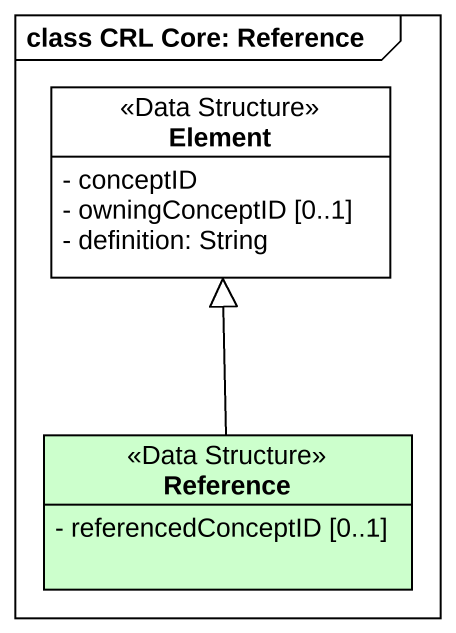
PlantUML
@startuml
mainframe class CRL Core: Reference
hide circle
hide empty members
skinparam classAttributeIconSize 0
class Element <<Data Structure>> #FFFFFF {
  - conceptID
  - owningConceptID [0..1]
  - definition: String
}
class Reference <<Data Structure>> #CCFFCC {
  - referencedConceptID [0..1]
}
Reference -up-|> Element
@enduml
